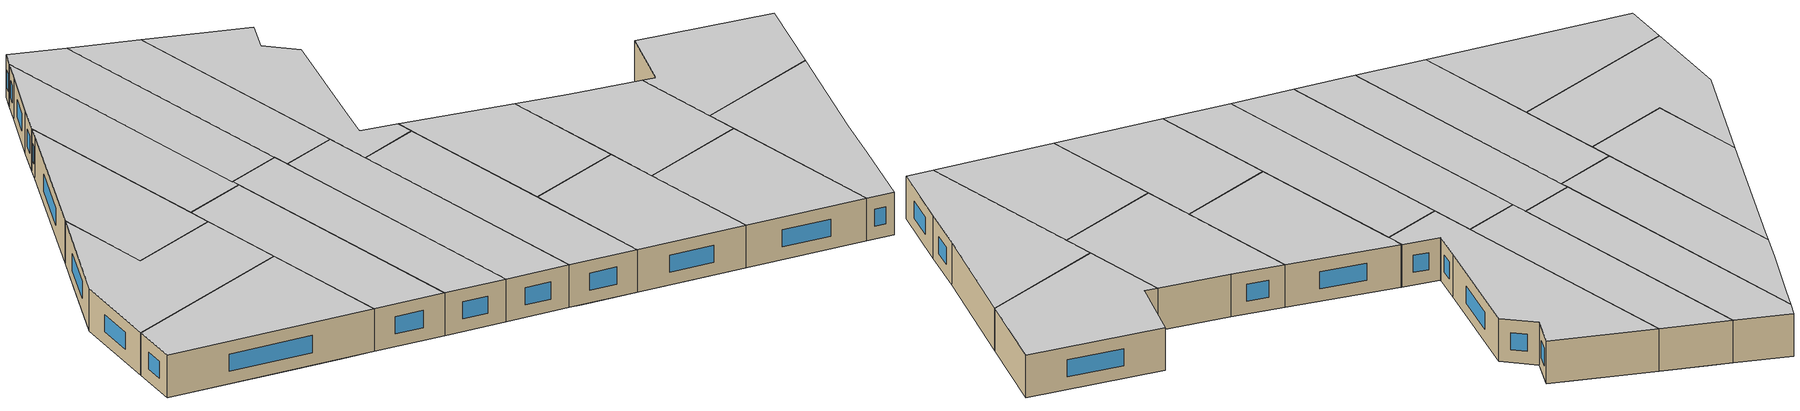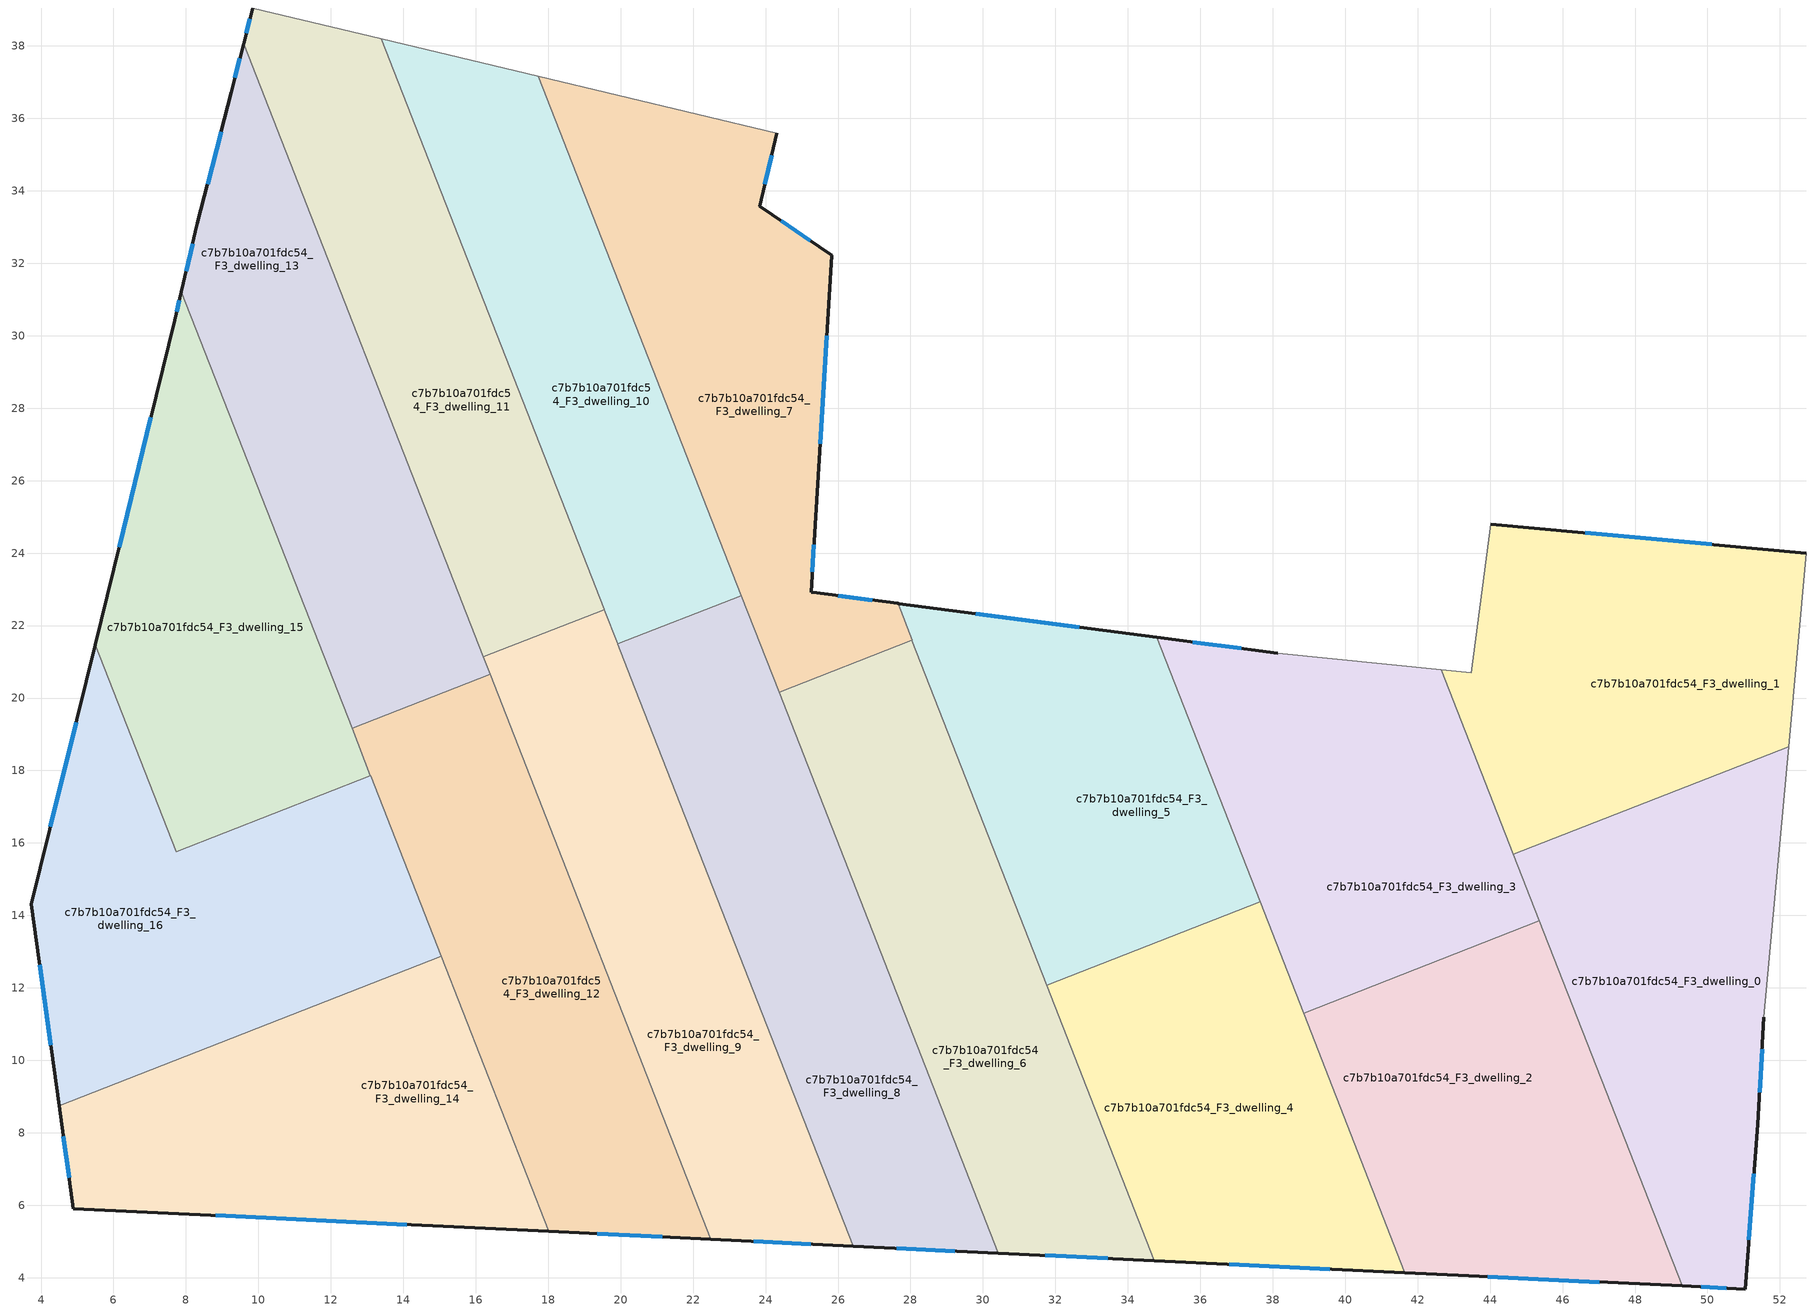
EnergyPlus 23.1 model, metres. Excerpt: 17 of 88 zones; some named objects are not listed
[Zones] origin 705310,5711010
c7b7b10a701fdc54_F3_dwelling_0
 floor to c7b7b10a701fdc54_F2_dwelling_0 (EU_floor_Construction): 51.8,13.82 51.56,11.19 51.39,8.23 51.04,3.69 49.3,3.77 45.77,12.81 45.89,14.31 z9
 floor to c7b7b10a701fdc54_F2_dwelling_1 (EU_floor_Construction): 52.24,18.66 51.8,13.82 45.89,14.31 46.05,16.24 z9
 floor to c7b7b10a701fdc54_F2_dwelling_2 (EU_floor_Construction): 45.79,13.04 45.77,12.81 45.67,13.05 z9
 floor to c7b7b10a701fdc54_F2_dwelling_3 (EU_floor_Construction): 46.05,16.24 45.79,13.04 45.67,13.05 44.64,15.69 z9
 wall outside (EU_wall_Construction): 49.3,3.77 51.04,3.69 51.39,8.23 51.56,11.19 z9:12
 wall to c7b7b10a701fdc54_F3_dwelling_1 (EU_wall_Construction): 52.24,18.66 44.64,15.69 z9:12
 wall adiabatic (EU_wall_Construction): 51.56,11.19 52.24,18.66 z9:12
 wall to c7b7b10a701fdc54_F3_dwelling_2 (EU_wall_Construction): 45.36,13.85 49.3,3.77 z9:12
 wall to c7b7b10a701fdc54_F3_dwelling_3 (EU_wall_Construction): 44.64,15.69 45.36,13.85 z9:12
 window (EU_Window_Construction): 49.82,3.75 50.52,3.71 / 51.44,9.12 51.51,10.31 / 51.14,5.05 51.28,6.87 z9.9:11.1
 ceiling to c7b7b10a701fdc54_F4_dwelling_0 (EU_floor_Construction): 51.04,3.69 51.39,8.23 51.56,11.19 52.24,18.66 44.64,15.69 49.3,3.77 z12
c7b7b10a701fdc54_F3_dwelling_1
 floor to c7b7b10a701fdc54_F2_dwelling_1 (EU_floor_Construction): 52.72,24 52.24,18.66 46.05,16.24 46.74,24.55 z9
 floor to c7b7b10a701fdc54_F2_dwelling_3 (EU_floor_Construction): 46.74,24.55 46.05,16.24 44.64,15.69 42.65,20.78 43.43,20.7 43.48,20.7 44.02,24.79 z9
 wall outside (EU_wall_Construction): 52.72,24 44.02,24.79 z9:12
 wall adiabatic (EU_wall_Construction): 44.02,24.79 43.48,20.7 42.65,20.78 / 52.24,18.66 52.72,24 z9:12
 wall to c7b7b10a701fdc54_F3_dwelling_3 (EU_wall_Construction): 42.65,20.78 44.64,15.69 z9:12
 window (EU_Window_Construction): 50.12,24.24 46.63,24.56 z9.9:11.1
 ceiling to c7b7b10a701fdc54_F4_dwelling_1 (EU_floor_Construction): 52.24,18.66 52.72,24 44.02,24.79 43.48,20.7 42.65,20.78 44.64,15.69 z12
c7b7b10a701fdc54_F3_dwelling_10
 floor to c7b7b10a701fdc54_F2_dwelling_12 (EU_floor_Construction): 18.47,35.26 21.7,26.99 21.29,22.03 19.92,21.49 19.54,22.45 17.78,26.95 z9
 floor to c7b7b10a701fdc54_F2_dwelling_14 (EU_floor_Construction): 17.73,37.16 18.47,35.26 17.78,26.95 14.62,35.03 14.86,37.85 z9
 floor to c7b7b10a701fdc54_F2_dwelling_10 (EU_floor_Construction): 21.7,26.99 23.33,22.82 21.29,22.03 z9
 floor to c7b7b10a701fdc54_F2_dwelling_17 (EU_floor_Construction): 14.86,37.85 14.62,35.03 13.39,38.2 z9
 wall adiabatic (EU_wall_Construction): 17.72,37.16 13.39,38.2 z9:12
 wall to c7b7b10a701fdc54_F3_dwelling_9 (EU_wall_Construction): 19.55,22.44 19.92,21.49 z9:12
 wall to c7b7b10a701fdc54_F3_dwelling_11 (EU_wall_Construction): 13.39,38.2 19.54,22.45 z9:12
 wall to c7b7b10a701fdc54_F3_dwelling_7 (EU_wall_Construction): 23.33,22.83 17.72,37.16 z9:12
 wall to c7b7b10a701fdc54_F3_dwelling_8 (EU_wall_Construction): 19.92,21.49 23.33,22.83 z9:12
 ceiling to c7b7b10a701fdc54_F4_dwelling_10 (EU_floor_Construction): 23.33,22.83 17.72,37.16 13.39,38.2 19.54,22.45 19.92,21.49 z12
c7b7b10a701fdc54_F3_dwelling_11
 floor to c7b7b10a701fdc54_F2_dwelling_14 (EU_floor_Construction): 14.62,35.03 17.78,26.95 17.34,21.58 16.92,21.42 16.07,21.49 13.95,26.91 z9
 floor to c7b7b10a701fdc54_F2_dwelling_17 (EU_floor_Construction): 13.39,38.2 14.62,35.03 14.05,28.09 13.47,28.14 9.59,38.06 9.84,39.05 z9
 floor to c7b7b10a701fdc54_F2_dwelling_13 (EU_floor_Construction): 16.92,21.42 16.69,21.33 16.12,21.37 16.07,21.49 z9
 floor to c7b7b10a701fdc54_F2_dwelling_15 (EU_floor_Construction): 14.05,28.09 13.95,26.91 13.47,28.14 z9
 floor to c7b7b10a701fdc54_F2_dwelling_12 (EU_floor_Construction): 17.78,26.95 19.55,22.44 17.34,21.58 z9; 16.69,21.33 16.45,21.23 16.16,21.25 16.12,21.37 z9
 floor to c7b7b10a701fdc54_F2_dwelling_11 (EU_floor_Construction): 16.45,21.23 16.21,21.14 16.16,21.25 z9
 wall outside (EU_wall_Construction): 9.84,39.05 9.59,38.06 z9:12
 wall to c7b7b10a701fdc54_F3_dwelling_9 (EU_wall_Construction): 16.21,21.14 19.55,22.44 z9:12
 wall adiabatic (EU_wall_Construction): 13.39,38.2 9.84,39.05 z9:12
 wall to c7b7b10a701fdc54_F3_dwelling_13 (EU_wall_Construction): 9.59,38.06 16.21,21.14 z9:12
 window (EU_Window_Construction): 9.77,38.75 9.67,38.36 z9.9:11.1
 ceiling to c7b7b10a701fdc54_F4_dwelling_11 (EU_floor_Construction): 19.55,22.44 13.39,38.2 9.84,39.05 9.59,38.06 16.21,21.14 z12
c7b7b10a701fdc54_F3_dwelling_12
 floor to c7b7b10a701fdc54_F2_dwelling_9 (EU_floor_Construction): 17.11,18.83 20.34,10.57 19.89,5.19 18.02,5.28 16.34,9.58 z9
 floor to c7b7b10a701fdc54_F2_dwelling_11 (EU_floor_Construction): 16.39,20.66 17.11,18.83 16.34,9.58 13.18,17.65 13.33,19.46 z9
 floor to c7b7b10a701fdc54_F2_dwelling_7 (EU_floor_Construction): 20.34,10.57 22.49,5.06 19.89,5.19 z9
 floor to c7b7b10a701fdc54_F2_dwelling_13 (EU_floor_Construction): 13.33,19.46 13.18,17.65 12.59,19.17 z9
 wall outside (EU_wall_Construction): 18.02,5.28 22.49,5.06 z9:12
 wall to c7b7b10a701fdc54_F3_dwelling_13 (EU_wall_Construction): 16.39,20.66 12.59,19.17 z9:12
 wall to c7b7b10a701fdc54_F3_dwelling_14 (EU_wall_Construction): 15.05,12.87 18.02,5.28 z9:12
 wall to c7b7b10a701fdc54_F3_dwelling_9 (EU_wall_Construction): 22.49,5.06 16.39,20.66 z9:12
 wall to c7b7b10a701fdc54_F3_dwelling_15 (EU_wall_Construction): 12.59,19.17 13.09,17.86 z9:12
 wall to c7b7b10a701fdc54_F3_dwelling_16 (EU_wall_Construction): 13.1,17.86 15.05,12.87 z9:12
 window (EU_Window_Construction): 19.36,5.21 21.15,5.12 z9.9:11.1
 ceiling to c7b7b10a701fdc54_F4_dwelling_12 (EU_floor_Construction): 22.49,5.06 16.39,20.66 12.59,19.17 18.02,5.28 z12
c7b7b10a701fdc54_F3_dwelling_13
 floor to c7b7b10a701fdc54_F2_dwelling_17 (EU_floor_Construction): 9.59,38.06 13.47,28.14 8.93,28.52 7.88,31.22 8.31,33.11 9.25,36.72 z9
 floor to c7b7b10a701fdc54_F2_dwelling_15 (EU_floor_Construction): 13.47,28.14 13.95,26.91 13.53,21.81 11.49,21.98 8.93,28.52 z9
 floor to c7b7b10a701fdc54_F2_dwelling_14 (EU_floor_Construction): 13.95,26.91 16.07,21.49 11.53,21.86 11.49,21.98 13.53,21.81 z9
 floor to c7b7b10a701fdc54_F2_dwelling_11 (EU_floor_Construction): 16.16,21.25 16.39,20.66 13.33,19.46 13.5,21.48 z9
 floor to c7b7b10a701fdc54_F2_dwelling_13 (EU_floor_Construction): 16.07,21.49 16.11,21.37 13.51,21.59 13.33,19.46 12.59,19.17 11.53,21.86 z9
 floor to c7b7b10a701fdc54_F2_dwelling_12 (EU_floor_Construction): 16.11,21.37 16.16,21.25 13.5,21.48 13.51,21.59 z9
 wall outside (EU_wall_Construction): 9.59,38.06 9.25,36.72 8.31,33.11 7.88,31.22 z9:12
 wall to c7b7b10a701fdc54_F3_dwelling_15 (EU_wall_Construction): 7.88,31.22 12.59,19.17 z9:12
 wall to c7b7b10a701fdc54_F3_dwelling_9 (EU_wall_Construction): 16.39,20.66 16.21,21.14 z9:12
 window (EU_Window_Construction): 8.18,32.54 8.01,31.78 / 8.97,35.64 8.6,34.19 / 9.49,37.66 9.35,37.12 z9.9:11.1
 ceiling to c7b7b10a701fdc54_F4_dwelling_13 (EU_floor_Construction): 16.39,20.66 9.59,38.06 9.25,36.72 8.31,33.11 7.88,31.22 12.59,19.17 z12
c7b7b10a701fdc54_F3_dwelling_14
 floor to c7b7b10a701fdc54_F2_dwelling_11 (EU_floor_Construction): 15.05,12.87 16.34,9.58 15.99,5.37 12.18,5.56 12.71,11.96 z9
 floor to c7b7b10a701fdc54_F2_dwelling_9 (EU_floor_Construction): 16.34,9.58 18.02,5.28 15.99,5.37 z9
 floor to c7b7b10a701fdc54_F2_dwelling_13 (EU_floor_Construction): 12.71,11.96 12.18,5.56 8.44,5.74 8.84,10.44 z9
 floor to c7b7b10a701fdc54_F2_dwelling_16 (EU_floor_Construction): 8.84,10.44 8.44,5.74 4.89,5.91 4.5,8.75 z9
 wall outside (EU_wall_Construction): 4.5,8.75 4.89,5.91 18.02,5.28 z9:12
 wall to c7b7b10a701fdc54_F3_dwelling_16 (EU_wall_Construction): 15.05,12.87 4.5,8.75 z9:12
 window (EU_Window_Construction): 4.62,7.9 4.77,6.76 / 8.82,5.72 14.09,5.46 z9.9:11.1
 ceiling to c7b7b10a701fdc54_F4_dwelling_14 (EU_floor_Construction): 18.02,5.28 15.05,12.87 4.5,8.75 4.89,5.91 z12
c7b7b10a701fdc54_F3_dwelling_15
 floor adiabatic (EU_floor_Construction): 7.88,31.22 13.09,17.86 7.73,15.76 5.49,21.48 7.69,30.43 z9
 wall outside (EU_wall_Construction): 7.88,31.22 7.69,30.43 5.49,21.48 z9:12
 wall to c7b7b10a701fdc54_F3_dwelling_16 (EU_wall_Construction): 5.49,21.48 7.73,15.76 13.09,17.86 z9:12
 window (EU_Window_Construction): 7.04,27.75 6.15,24.16 / 7.82,30.98 7.75,30.67 z9.9:11.1
 ceiling to c7b7b10a701fdc54_F4_dwelling_15 (EU_floor_Construction): 13.09,17.86 7.88,31.22 7.69,30.43 5.49,21.48 7.73,15.76 z12
c7b7b10a701fdc54_F3_dwelling_16
 floor to c7b7b10a701fdc54_F2_dwelling_16 (EU_floor_Construction): 9.33,16.39 8.84,10.44 4.5,8.75 3.73,14.3 4.9,19.07 6.49,18.93 7.73,15.76 z9
 floor adiabatic (EU_floor_Construction): 13.1,17.86 15.05,12.87 8.84,10.44 9.33,16.39 z9
 floor to c7b7b10a701fdc54_F2_dwelling_15 (EU_floor_Construction): 5.5,21.48 6.49,18.93 4.9,19.07 z9
 wall outside (EU_wall_Construction): 5.49,21.48 3.73,14.3 4.5,8.75 z9:12
 window (EU_Window_Construction): 3.96,12.64 4.27,10.41 / 4.97,19.33 4.26,16.45 z9.9:11.1
 ceiling to c7b7b10a701fdc54_F4_dwelling_16 (EU_floor_Construction): 15.05,12.87 13.1,17.86 7.73,15.76 5.49,21.48 3.73,14.3 4.5,8.75 z12
c7b7b10a701fdc54_F3_dwelling_2
 floor to c7b7b10a701fdc54_F2_dwelling_2 (EU_floor_Construction): 45.67,13.05 45.77,12.81 45.04,3.98 41.65,4.14 38.96,11.01 38.99,11.36 43.74,13.21 z9
 floor to c7b7b10a701fdc54_F2_dwelling_0 (EU_floor_Construction): 45.77,12.81 49.3,3.77 45.04,3.98 z9
 floor to c7b7b10a701fdc54_F2_dwelling_3 (EU_floor_Construction): 45.36,13.85 45.67,13.05 43.74,13.21 z9
 floor to c7b7b10a701fdc54_F2_dwelling_4 (EU_floor_Construction): 38.99,11.36 38.96,11.01 38.85,11.3 z9
 wall outside (EU_wall_Construction): 41.65,4.14 49.3,3.77 z9:12
 wall to c7b7b10a701fdc54_F3_dwelling_3 (EU_wall_Construction): 45.36,13.85 38.85,11.3 z9:12
 wall to c7b7b10a701fdc54_F3_dwelling_4 (EU_wall_Construction): 38.85,11.3 41.65,4.14 z9:12
 window (EU_Window_Construction): 43.94,4.03 47.01,3.88 z9.9:11.1
 ceiling to c7b7b10a701fdc54_F4_dwelling_2 (EU_floor_Construction): 49.3,3.77 45.36,13.85 38.85,11.3 41.65,4.14 z12
c7b7b10a701fdc54_F3_dwelling_3
 floor to c7b7b10a701fdc54_F2_dwelling_3 (EU_floor_Construction): 42.65,20.78 45.36,13.85 43.74,13.21 39.18,13.59 39.8,21.07 z9
 floor to c7b7b10a701fdc54_F2_dwelling_5 (EU_floor_Construction): 39.8,21.07 39.1,12.68 38.28,12.75 34.79,21.67 38.13,21.24 z9
 floor to c7b7b10a701fdc54_F2_dwelling_2 (EU_floor_Construction): 43.74,13.21 38.99,11.36 39.18,13.59 z9
 floor to c7b7b10a701fdc54_F2_dwelling_4 (EU_floor_Construction): 39.1,12.68 38.99,11.36 38.85,11.3 38.28,12.75 z9
 wall outside (EU_wall_Construction): 38.13,21.24 34.79,21.67 z9:12
 wall adiabatic (EU_wall_Construction): 42.65,20.78 38.13,21.24 z9:12
 wall to c7b7b10a701fdc54_F3_dwelling_5 (EU_wall_Construction): 34.79,21.67 37.65,14.37 z9:12
 wall to c7b7b10a701fdc54_F3_dwelling_4 (EU_wall_Construction): 37.65,14.37 38.85,11.3 z9:12
 window (EU_Window_Construction): 37.13,21.37 35.79,21.54 z9.9:11.1
 ceiling to c7b7b10a701fdc54_F4_dwelling_3 (EU_floor_Construction): 45.36,13.85 42.65,20.78 38.13,21.24 34.79,21.67 38.85,11.3 z12
c7b7b10a701fdc54_F3_dwelling_4
 floor to c7b7b10a701fdc54_F2_dwelling_4 (EU_floor_Construction): 38.28,12.75 38.96,11.01 38.41,4.29 34.74,4.47 31.85,11.85 31.87,12.12 34.34,13.08 z9
 floor to c7b7b10a701fdc54_F2_dwelling_2 (EU_floor_Construction): 38.96,11.01 41.65,4.14 38.41,4.29 z9
 floor to c7b7b10a701fdc54_F2_dwelling_5 (EU_floor_Construction): 37.65,14.37 38.28,12.75 34.34,13.08 z9
 floor to c7b7b10a701fdc54_F2_dwelling_6 (EU_floor_Construction): 31.87,12.12 31.85,11.85 31.76,12.07 z9
 wall outside (EU_wall_Construction): 34.74,4.47 41.65,4.14 z9:12
 wall to c7b7b10a701fdc54_F3_dwelling_5 (EU_wall_Construction): 37.65,14.37 31.76,12.07 z9:12
 wall to c7b7b10a701fdc54_F3_dwelling_6 (EU_wall_Construction): 31.76,12.07 34.74,4.47 z9:12
 window (EU_Window_Construction): 36.81,4.37 39.58,4.24 z9.9:11.1
 ceiling to c7b7b10a701fdc54_F4_dwelling_4 (EU_floor_Construction): 41.65,4.14 37.65,14.37 31.76,12.07 34.74,4.47 z12
c7b7b10a701fdc54_F3_dwelling_5
 floor to c7b7b10a701fdc54_F2_dwelling_4 (EU_floor_Construction): 34.34,13.08 31.87,12.12 31.97,13.28 z9
 floor to c7b7b10a701fdc54_F2_dwelling_8 (EU_floor_Construction): 32.69,21.95 32.12,15.16 30.51,15.3 27.66,22.6 27.68,22.61 z9
 floor to c7b7b10a701fdc54_F2_dwelling_6 (EU_floor_Construction): 31.97,13.32 31.87,12.12 31.76,12.07 31.26,13.38 z9
 floor to c7b7b10a701fdc54_F2_dwelling_7 (EU_floor_Construction): 32.12,15.16 31.97,13.32 31.26,13.38 30.51,15.3 z9
 floor adiabatic (EU_floor_Construction): 34.79,21.67 37.65,14.37 34.34,13.08 31.97,13.28 31.87,12.12 32.69,21.95 z9
 wall outside (EU_wall_Construction): 34.79,21.67 27.68,22.61 z9:12
 wall to c7b7b10a701fdc54_F3_dwelling_7 (EU_wall_Construction): 27.68,22.61 27.66,22.6 28.05,21.6 z9:12
 wall to c7b7b10a701fdc54_F3_dwelling_6 (EU_wall_Construction): 28.04,21.59 31.76,12.07 z9:12
 window (EU_Window_Construction): 32.66,21.95 29.81,22.33 z9.9:11.1
 ceiling to c7b7b10a701fdc54_F4_dwelling_5 (EU_floor_Construction): 37.65,14.37 34.79,21.67 27.68,22.61 27.66,22.6 31.76,12.07 z12
c7b7b10a701fdc54_F3_dwelling_6
 floor to c7b7b10a701fdc54_F2_dwelling_8 (EU_floor_Construction): 28.04,21.59 30.5,15.3 26.13,15.66 24.96,18.66 25.46,18.62 25.63,20.65 z9
 floor to c7b7b10a701fdc54_F2_dwelling_4 (EU_floor_Construction): 31.85,11.85 34.74,4.47 31.25,4.64 z9
 floor to c7b7b10a701fdc54_F2_dwelling_6 (EU_floor_Construction): 31.25,13.38 31.85,11.85 31.25,4.64 30.42,4.68 26.88,13.74 z9
 floor to c7b7b10a701fdc54_F2_dwelling_10 (EU_floor_Construction): 25.63,20.65 25.53,19.43 24.63,19.5 24.37,20.16 z9
 floor to c7b7b10a701fdc54_F2_dwelling_7 (EU_floor_Construction): 30.5,15.3 31.25,13.38 26.88,13.74 26.13,15.66 z9
 floor to c7b7b10a701fdc54_F2_dwelling_9 (EU_floor_Construction): 25.53,19.43 25.46,18.62 24.96,18.66 24.63,19.5 z9
 wall outside (EU_wall_Construction): 30.42,4.68 34.74,4.47 z9:12
 wall to c7b7b10a701fdc54_F3_dwelling_7 (EU_wall_Construction): 28.04,21.59 24.37,20.16 z9:12
 wall to c7b7b10a701fdc54_F3_dwelling_8 (EU_wall_Construction): 24.37,20.16 30.42,4.68 z9:12
 window (EU_Window_Construction): 31.71,4.62 33.45,4.53 z9.9:11.1
 ceiling to c7b7b10a701fdc54_F4_dwelling_6 (EU_floor_Construction): 34.74,4.47 28.04,21.59 24.37,20.16 30.42,4.68 z12
c7b7b10a701fdc54_F3_dwelling_7
 floor to c7b7b10a701fdc54_F2_dwelling_10 (EU_floor_Construction): 24.31,35.59 23.84,33.58 25.83,32.22 25.37,24.79 25.26,22.92 25.3,22.92 25.81,22.85 25.63,20.65 24.37,20.16 21.7,26.99 22.45,36.03 z9
 floor adiabatic (EU_floor_Construction): 22.45,36.03 21.7,26.99 17.72,37.16 z9
 floor to c7b7b10a701fdc54_F2_dwelling_8 (EU_floor_Construction): 27.68,22.61 27.66,22.6 28.05,21.6 25.63,20.65 25.81,22.85 z9
 wall outside (EU_wall_Construction): 27.68,22.61 27.65,22.61 25.3,22.92 25.26,22.92 25.37,24.79 25.83,32.22 23.84,33.58 24.31,35.59 z9:12
 wall adiabatic (EU_wall_Construction): 24.31,35.59 17.72,37.16 z9:12
 wall to c7b7b10a701fdc54_F3_dwelling_8 (EU_wall_Construction): 23.33,22.82 24.37,20.16 z9:12
 window (EU_Window_Construction): 23.98,34.18 24.17,34.99 / 25.24,32.63 24.44,33.17 / 25.51,27.01 25.69,30 / 25.29,23.48 25.34,24.23 / 26.94,22.7 26,22.82 z9.9:11.1
 ceiling to c7b7b10a701fdc54_F4_dwelling_7 (EU_floor_Construction): 28.05,21.6 27.66,22.6 27.68,22.61 27.65,22.61 25.3,22.92 25.26,22.92 25.37,24.79 25.83,32.22 23.84,33.58 24.31,35.59 17.72,37.16 24.37,20.16 z12
c7b7b10a701fdc54_F3_dwelling_8
 floor to c7b7b10a701fdc54_F2_dwelling_6 (EU_floor_Construction): 26.88,13.74 30.42,4.68 26.42,4.87 24.69,9.29 25.07,13.89 z9
 floor to c7b7b10a701fdc54_F2_dwelling_10 (EU_floor_Construction): 23.33,22.82 24.63,19.5 20.56,19.84 20.19,20.81 21.18,20.72 21.29,22.03 z9
 floor to c7b7b10a701fdc54_F2_dwelling_8 (EU_floor_Construction): 24.96,18.66 26.13,15.66 22.07,16 21.01,18.69 21.04,18.98 z9
 floor to c7b7b10a701fdc54_F2_dwelling_7 (EU_floor_Construction): 26.13,15.66 26.88,13.74 25.07,13.89 24.69,9.29 22.07,16 z9
 floor to c7b7b10a701fdc54_F2_dwelling_9 (EU_floor_Construction): 24.63,19.5 24.96,18.66 21.04,18.98 21.01,18.69 20.56,19.84 z9
 floor to c7b7b10a701fdc54_F2_dwelling_11 (EU_floor_Construction): 21.19,20.84 21.18,20.72 20.19,20.81 20.14,20.92 z9
 floor to c7b7b10a701fdc54_F2_dwelling_12 (EU_floor_Construction): 21.29,22.03 21.19,20.84 20.14,20.92 19.92,21.49 z9
 wall outside (EU_wall_Construction): 26.42,4.87 30.42,4.68 z9:12
 wall to c7b7b10a701fdc54_F3_dwelling_9 (EU_wall_Construction): 19.92,21.49 20.28,20.56 26.42,4.87 z9:12
 window (EU_Window_Construction): 27.62,4.81 29.22,4.74 z9.9:11.1
 ceiling to c7b7b10a701fdc54_F4_dwelling_8 (EU_floor_Construction): 30.42,4.68 23.33,22.83 19.92,21.49 26.42,4.87 z12
c7b7b10a701fdc54_F3_dwelling_9
 floor to c7b7b10a701fdc54_F2_dwelling_7 (EU_floor_Construction): 22.07,16 24.69,9.29 24.33,4.97 22.49,5.06 20.34,10.57 20.8,16.1 z9
 floor to c7b7b10a701fdc54_F2_dwelling_9 (EU_floor_Construction): 20.56,19.84 21.01,18.69 20.34,10.57 17.11,18.84 17.21,20.12 z9
 floor to c7b7b10a701fdc54_F2_dwelling_10 (EU_floor_Construction): 20.19,20.81 20.56,19.84 17.21,20.12 17.29,21.05 z9
 floor to c7b7b10a701fdc54_F2_dwelling_6 (EU_floor_Construction): 24.69,9.29 26.42,4.87 24.33,4.97 z9
 floor to c7b7b10a701fdc54_F2_dwelling_8 (EU_floor_Construction): 21.01,18.69 22.07,16 20.8,16.1 z9
 floor to c7b7b10a701fdc54_F2_dwelling_12 (EU_floor_Construction): 19.55,22.44 20.14,20.92 16.45,21.23 16.69,21.33 17.31,21.27 17.34,21.58 z9
 floor to c7b7b10a701fdc54_F2_dwelling_14 (EU_floor_Construction): 17.34,21.58 17.32,21.38 16.92,21.42 z9
 floor adiabatic (EU_floor_Construction): 17.34,21.58 17.31,21.27 16.69,21.33 16.92,21.42 17.32,21.38 z9
 floor to c7b7b10a701fdc54_F2_dwelling_11 (EU_floor_Construction): 20.14,20.92 20.19,20.81 17.29,21.05 17.11,18.84 16.21,21.14 16.45,21.23 z9
 wall outside (EU_wall_Construction): 22.49,5.06 26.42,4.87 z9:12
 window (EU_Window_Construction): 23.67,5 25.24,4.93 z9.9:11.1
 ceiling to c7b7b10a701fdc54_F4_dwelling_9 (EU_floor_Construction): 26.42,4.87 19.92,21.49 19.55,22.44 16.21,21.14 22.49,5.06 z12
[Building]
EU S2 Campaign: North Axis=0; Terrain=City; Solar Distribution=FullExterior
[Site:Location]
London: Latitude=51.5; Longitude=-0.5; Time Zone=0; Elevation=25
[SizingPeriod:WeatherFileDays]
AnnualSizingPeriod: Begin Month=1; Begin Day of Month=1; End Month=12; End Day of Month=31; Day of Week for Start Day=Monday; Use Weather File Daylight Saving Period=No; Use Weather File Rain and Snow Indicators=No
[MATERIAL]
EU_InternalMass_Material: Roughness=MediumRough; Thickness=0.1; Conductivity=1; Density=1800; Specific Heat=900; Thermal Absorptance=0.9; Solar Absorptance=0.7; Visible Absorptance=0.7
[MATERIAL:NOMASS] Roughness=MediumRough; Thermal Absorptance=0.9; Solar Absorptance=0.7; Visible Absorptance=0.7
Name | Thermal Resistance
EU_wall_NoMass | 1.04674
EU_floor_NoMass | 2.04616
[WINDOWMATERIAL:SIMPLEGLAZINGSYSTEM]
EU_Window_SimpleGlazing: UFactor=4.25843; Solar Heat Gain Coefficient=0.85; Visible Transmittance=0.85
[CONSTRUCTION]
EU_wall_Construction: EU_wall_NoMass
EU_floor_Construction: EU_floor_NoMass
EU_Window_Construction: EU_Window_SimpleGlazing
EU_InternalMass_Construction: EU_InternalMass_Material
[ZONE] Type=1; Multiplier=1; Ceiling Height=autocalculate; Floor Area=autocalculate; Part of Total Floor Area=Yes
Name | Volume
c7b7b10a701fdc54_F3_dwelling_0 | 194.206
c7b7b10a701fdc54_F3_dwelling_1 | 194.2
c7b7b10a701fdc54_F3_dwelling_10 | 183.218
c7b7b10a701fdc54_F3_dwelling_11 | 194.225
c7b7b10a701fdc54_F3_dwelling_12 | 194.174
c7b7b10a701fdc54_F3_dwelling_13 | 194.173
c7b7b10a701fdc54_F3_dwelling_14 | 194.185
c7b7b10a701fdc54_F3_dwelling_15 | 176.845
c7b7b10a701fdc54_F3_dwelling_16 | 211.449
c7b7b10a701fdc54_F3_dwelling_2 | 194.208
c7b7b10a701fdc54_F3_dwelling_3 | 194.204
c7b7b10a701fdc54_F3_dwelling_4 | 181.524
c7b7b10a701fdc54_F3_dwelling_5 | 181.422
c7b7b10a701fdc54_F3_dwelling_6 | 206.922
c7b7b10a701fdc54_F3_dwelling_7 | 206.927
c7b7b10a701fdc54_F3_dwelling_8 | 205.135
c7b7b10a701fdc54_F3_dwelling_9 | 194.213
[INTERNALMASS] Construction=EU_InternalMass_Construction
Name | Zone or ZoneList | Surface Area
c7b7b10a701fdc54_F3_dwelling_0_EU_InternalMass | c7b7b10a701fdc54_F3_dwelling_0 | 64.7358
c7b7b10a701fdc54_F3_dwelling_1_EU_InternalMass | c7b7b10a701fdc54_F3_dwelling_1 | 64.7351
c7b7b10a701fdc54_F3_dwelling_2_EU_InternalMass | c7b7b10a701fdc54_F3_dwelling_2 | 64.7333
c7b7b10a701fdc54_F3_dwelling_3_EU_InternalMass | c7b7b10a701fdc54_F3_dwelling_3 | 64.7346
c7b7b10a701fdc54_F3_dwelling_4_EU_InternalMass | c7b7b10a701fdc54_F3_dwelling_4 | 60.5063
c7b7b10a701fdc54_F3_dwelling_5_EU_InternalMass | c7b7b10a701fdc54_F3_dwelling_5 | 60.5007
c7b7b10a701fdc54_F3_dwelling_6_EU_InternalMass | c7b7b10a701fdc54_F3_dwelling_6 | 68.9739
c7b7b10a701fdc54_F3_dwelling_7_EU_InternalMass | c7b7b10a701fdc54_F3_dwelling_7 | 68.9727
c7b7b10a701fdc54_F3_dwelling_8_EU_InternalMass | c7b7b10a701fdc54_F3_dwelling_8 | 68.3781
c7b7b10a701fdc54_F3_dwelling_9_EU_InternalMass | c7b7b10a701fdc54_F3_dwelling_9 | 64.7491
c7b7b10a701fdc54_F3_dwelling_10_EU_InternalMass | c7b7b10a701fdc54_F3_dwelling_10 | 61.0701
c7b7b10a701fdc54_F3_dwelling_11_EU_InternalMass | c7b7b10a701fdc54_F3_dwelling_11 | 64.7421
c7b7b10a701fdc54_F3_dwelling_12_EU_InternalMass | c7b7b10a701fdc54_F3_dwelling_12 | 64.7356
c7b7b10a701fdc54_F3_dwelling_13_EU_InternalMass | c7b7b10a701fdc54_F3_dwelling_13 | 64.7232
c7b7b10a701fdc54_F3_dwelling_14_EU_InternalMass | c7b7b10a701fdc54_F3_dwelling_14 | 64.7284
c7b7b10a701fdc54_F3_dwelling_15_EU_InternalMass | c7b7b10a701fdc54_F3_dwelling_15 | 58.9821
c7b7b10a701fdc54_F3_dwelling_16_EU_InternalMass | c7b7b10a701fdc54_F3_dwelling_16 | 70.4835
[OTHEREQUIPMENT] Fuel Type=Electricity; Design Level Calculation Method=Watts/Area; Power per Zone Floor Area=1; Fraction Latent=0; Fraction Radiant=0; Fraction Lost=0; Carbon Dioxide Generation Rate=0; EndUse Subcategory=EU_Step8_InternalGains
Name | Zone or ZoneList or Space or SpaceList | Schedule
EU_Step8_InternalGain_c7b7b10a701fdc54_F3_dwelling_0_f000 | c7b7b10a701fdc54_F3_dwelling_0 | EU_Step8_GainSchedule_c7b7b10a701fdc54_F3_dwelling_0_f000
EU_Step8_InternalGain_c7b7b10a701fdc54_F3_dwelling_1_f000 | c7b7b10a701fdc54_F3_dwelling_1 | EU_Step8_GainSchedule_c7b7b10a701fdc54_F3_dwelling_1_f000
EU_Step8_InternalGain_c7b7b10a701fdc54_F3_dwelling_2_f000 | c7b7b10a701fdc54_F3_dwelling_2 | EU_Step8_GainSchedule_c7b7b10a701fdc54_F3_dwelling_2_f000
EU_Step8_InternalGain_c7b7b10a701fdc54_F3_dwelling_3_f000 | c7b7b10a701fdc54_F3_dwelling_3 | EU_Step8_GainSchedule_c7b7b10a701fdc54_F3_dwelling_3_f000
EU_Step8_InternalGain_c7b7b10a701fdc54_F3_dwelling_4_f000 | c7b7b10a701fdc54_F3_dwelling_4 | EU_Step8_GainSchedule_c7b7b10a701fdc54_F3_dwelling_4_f000
EU_Step8_InternalGain_c7b7b10a701fdc54_F3_dwelling_5_f000 | c7b7b10a701fdc54_F3_dwelling_5 | EU_Step8_GainSchedule_c7b7b10a701fdc54_F3_dwelling_5_f000
EU_Step8_InternalGain_c7b7b10a701fdc54_F3_dwelling_6_f000 | c7b7b10a701fdc54_F3_dwelling_6 | EU_Step8_GainSchedule_c7b7b10a701fdc54_F3_dwelling_6_f000
EU_Step8_InternalGain_c7b7b10a701fdc54_F3_dwelling_7_f000 | c7b7b10a701fdc54_F3_dwelling_7 | EU_Step8_GainSchedule_c7b7b10a701fdc54_F3_dwelling_7_f000
EU_Step8_InternalGain_c7b7b10a701fdc54_F3_dwelling_8_f000 | c7b7b10a701fdc54_F3_dwelling_8 | EU_Step8_GainSchedule_c7b7b10a701fdc54_F3_dwelling_8_f000
EU_Step8_InternalGain_c7b7b10a701fdc54_F3_dwelling_9_f000 | c7b7b10a701fdc54_F3_dwelling_9 | EU_Step8_GainSchedule_c7b7b10a701fdc54_F3_dwelling_9_f000
EU_Step8_InternalGain_c7b7b10a701fdc54_F3_dwelling_10_f000 | c7b7b10a701fdc54_F3_dwelling_10 | EU_Step8_GainSchedule_c7b7b10a701fdc54_F3_dwelling_10_f000
EU_Step8_InternalGain_c7b7b10a701fdc54_F3_dwelling_11_f000 | c7b7b10a701fdc54_F3_dwelling_11 | EU_Step8_GainSchedule_c7b7b10a701fdc54_F3_dwelling_11_f000
EU_Step8_InternalGain_c7b7b10a701fdc54_F3_dwelling_12_f000 | c7b7b10a701fdc54_F3_dwelling_12 | EU_Step8_GainSchedule_c7b7b10a701fdc54_F3_dwelling_12_f000
EU_Step8_InternalGain_c7b7b10a701fdc54_F3_dwelling_13_f000 | c7b7b10a701fdc54_F3_dwelling_13 | EU_Step8_GainSchedule_c7b7b10a701fdc54_F3_dwelling_13_f000
EU_Step8_InternalGain_c7b7b10a701fdc54_F3_dwelling_14_f000 | c7b7b10a701fdc54_F3_dwelling_14 | EU_Step8_GainSchedule_c7b7b10a701fdc54_F3_dwelling_14_f000
EU_Step8_InternalGain_c7b7b10a701fdc54_F3_dwelling_15_f000 | c7b7b10a701fdc54_F3_dwelling_15 | EU_Step8_GainSchedule_c7b7b10a701fdc54_F3_dwelling_15_f000
EU_Step8_InternalGain_c7b7b10a701fdc54_F3_dwelling_16_f000 | c7b7b10a701fdc54_F3_dwelling_16 | EU_Step8_GainSchedule_c7b7b10a701fdc54_F3_dwelling_16_f000
[ZONEVENTILATION:DESIGNFLOWRATE] Schedule=EU_AlwaysOn; Design Flow Rate Calculation Method=AirChanges/Hour; Air Changes per Hour=0.488719; Ventilation Type=Natural; Fan Pressure Rise=0; Fan Total Efficiency=1; Constant Term Coefficient=1; Temperature Term Coefficient=0; Velocity Term Coefficient=0; Velocity Squared Term Coefficient=0; Minimum Indoor Temperature=-100; Maximum Indoor Temperature=100; Delta Temperature=-100; Minimum Outdoor Temperature=-100; Maximum Outdoor Temperature=100; Maximum Wind Speed=40
Name | Zone or ZoneList or Space or SpaceList
EU_ConstantAir_c7b7b10a701fdc54_F3_dwelling_0 | c7b7b10a701fdc54_F3_dwelling_0
EU_ConstantAir_c7b7b10a701fdc54_F3_dwelling_1 | c7b7b10a701fdc54_F3_dwelling_1
EU_ConstantAir_c7b7b10a701fdc54_F3_dwelling_2 | c7b7b10a701fdc54_F3_dwelling_2
EU_ConstantAir_c7b7b10a701fdc54_F3_dwelling_3 | c7b7b10a701fdc54_F3_dwelling_3
EU_ConstantAir_c7b7b10a701fdc54_F3_dwelling_4 | c7b7b10a701fdc54_F3_dwelling_4
EU_ConstantAir_c7b7b10a701fdc54_F3_dwelling_5 | c7b7b10a701fdc54_F3_dwelling_5
EU_ConstantAir_c7b7b10a701fdc54_F3_dwelling_6 | c7b7b10a701fdc54_F3_dwelling_6
EU_ConstantAir_c7b7b10a701fdc54_F3_dwelling_7 | c7b7b10a701fdc54_F3_dwelling_7
EU_ConstantAir_c7b7b10a701fdc54_F3_dwelling_8 | c7b7b10a701fdc54_F3_dwelling_8
EU_ConstantAir_c7b7b10a701fdc54_F3_dwelling_9 | c7b7b10a701fdc54_F3_dwelling_9
EU_ConstantAir_c7b7b10a701fdc54_F3_dwelling_10 | c7b7b10a701fdc54_F3_dwelling_10
EU_ConstantAir_c7b7b10a701fdc54_F3_dwelling_11 | c7b7b10a701fdc54_F3_dwelling_11
EU_ConstantAir_c7b7b10a701fdc54_F3_dwelling_12 | c7b7b10a701fdc54_F3_dwelling_12
EU_ConstantAir_c7b7b10a701fdc54_F3_dwelling_13 | c7b7b10a701fdc54_F3_dwelling_13
EU_ConstantAir_c7b7b10a701fdc54_F3_dwelling_14 | c7b7b10a701fdc54_F3_dwelling_14
EU_ConstantAir_c7b7b10a701fdc54_F3_dwelling_15 | c7b7b10a701fdc54_F3_dwelling_15
EU_ConstantAir_c7b7b10a701fdc54_F3_dwelling_16 | c7b7b10a701fdc54_F3_dwelling_16
[HVACTEMPLATE:ZONE:IDEALLOADSAIRSYSTEM] System Availability Schedule=EU_AlwaysOn; Maximum Heating Supply Air Temperature=50; Minimum Cooling Supply Air Temperature=13; Maximum Heating Supply Air Humidity Ratio=0.0156; Minimum Cooling Supply Air Humidity Ratio=0.0077; Heating Limit=NoLimit; Cooling Limit=NoLimit; Heating Availability Schedule=EU_AlwaysOn; Cooling Availability Schedule=EU_CoolingOff; Dehumidification Control Type=ConstantSensibleHeatRatio; Cooling Sensible Heat Ratio=0.7; Dehumidification Setpoint=60; Humidification Control Type=None; Humidification Setpoint=30; Outdoor Air Method=None; Outdoor Air Flow Rate per Person=0.00944; Outdoor Air Flow Rate per Zone Floor Area=0; Outdoor Air Flow Rate per Zone=0; Demand Controlled Ventilation Type=None; Outdoor Air Economizer Type=NoEconomizer; Heat Recovery Type=None; Sensible Heat Recovery Effectiveness=0.7; Latent Heat Recovery Effectiveness=0.65
Name | Template Thermostat
c7b7b10a701fdc54_F3_dwelling_0 | EU_HeatOnly_c7b7b10a701fdc54_F3_dwelling_0
c7b7b10a701fdc54_F3_dwelling_1 | EU_HeatOnly_c7b7b10a701fdc54_F3_dwelling_1
c7b7b10a701fdc54_F3_dwelling_2 | EU_HeatOnly_c7b7b10a701fdc54_F3_dwelling_2
c7b7b10a701fdc54_F3_dwelling_3 | EU_HeatOnly_c7b7b10a701fdc54_F3_dwelling_3
c7b7b10a701fdc54_F3_dwelling_4 | EU_HeatOnly_c7b7b10a701fdc54_F3_dwelling_4
c7b7b10a701fdc54_F3_dwelling_5 | EU_HeatOnly_c7b7b10a701fdc54_F3_dwelling_5
c7b7b10a701fdc54_F3_dwelling_6 | EU_HeatOnly_c7b7b10a701fdc54_F3_dwelling_6
c7b7b10a701fdc54_F3_dwelling_7 | EU_HeatOnly_c7b7b10a701fdc54_F3_dwelling_7
c7b7b10a701fdc54_F3_dwelling_8 | EU_HeatOnly_c7b7b10a701fdc54_F3_dwelling_8
c7b7b10a701fdc54_F3_dwelling_9 | EU_HeatOnly_c7b7b10a701fdc54_F3_dwelling_9
c7b7b10a701fdc54_F3_dwelling_10 | EU_HeatOnly_c7b7b10a701fdc54_F3_dwelling_10
c7b7b10a701fdc54_F3_dwelling_11 | EU_HeatOnly_c7b7b10a701fdc54_F3_dwelling_11
c7b7b10a701fdc54_F3_dwelling_12 | EU_HeatOnly_c7b7b10a701fdc54_F3_dwelling_12
c7b7b10a701fdc54_F3_dwelling_13 | EU_HeatOnly_c7b7b10a701fdc54_F3_dwelling_13
c7b7b10a701fdc54_F3_dwelling_14 | EU_HeatOnly_c7b7b10a701fdc54_F3_dwelling_14
c7b7b10a701fdc54_F3_dwelling_15 | EU_HeatOnly_c7b7b10a701fdc54_F3_dwelling_15
c7b7b10a701fdc54_F3_dwelling_16 | EU_HeatOnly_c7b7b10a701fdc54_F3_dwelling_16
[SIZING:ZONE] Zone Cooling Design Supply Air Temperature Input Method=SupplyAirTemperature; Zone Cooling Design Supply Air Temperature=13; Zone Heating Design Supply Air Temperature Input Method=SupplyAirTemperature; Zone Heating Design Supply Air Temperature=50; Zone Cooling Design Supply Air Humidity Ratio=0.008; Zone Heating Design Supply Air Humidity Ratio=0.008; Cooling Design Air Flow Method=DesignDay; Cooling Design Air Flow Rate=0; Cooling Minimum Air Flow per Zone Floor Area=0.000762; Cooling Minimum Air Flow=0; Cooling Minimum Air Flow Fraction=0.2; Heating Design Air Flow Method=DesignDay; Heating Design Air Flow Rate=0; Heating Maximum Air Flow per Zone Floor Area=0.002032; Heating Maximum Air Flow=0.141576; Heating Maximum Air Flow Fraction=0.3; Account for Dedicated Outdoor Air System=No; Dedicated Outdoor Air System Control Strategy=NeutralSupplyAir; Dedicated Outdoor Air Low Setpoint Temperature for Design=autosize; Dedicated Outdoor Air High Setpoint Temperature for Design=autosize; Zone Load Sizing Method=Sensible Load Only No Latent Load; Zone Latent Cooling Design Supply Air Humidity Ratio Input Method=HumidityRatioDifference; Zone Cooling Design Supply Air Humidity Ratio Difference=0.005; Zone Latent Heating Design Supply Air Humidity Ratio Input Method=HumidityRatioDifference; Zone Humidification Design Supply Air Humidity Ratio Difference=0.005
c7b7b10a701fdc54_F3_dwelling_0; c7b7b10a701fdc54_F3_dwelling_1; c7b7b10a701fdc54_F3_dwelling_2; c7b7b10a701fdc54_F3_dwelling_3; c7b7b10a701fdc54_F3_dwelling_4; c7b7b10a701fdc54_F3_dwelling_5; c7b7b10a701fdc54_F3_dwelling_6; c7b7b10a701fdc54_F3_dwelling_7; c7b7b10a701fdc54_F3_dwelling_8; c7b7b10a701fdc54_F3_dwelling_9; c7b7b10a701fdc54_F3_dwelling_10; c7b7b10a701fdc54_F3_dwelling_11; c7b7b10a701fdc54_F3_dwelling_12; c7b7b10a701fdc54_F3_dwelling_13; c7b7b10a701fdc54_F3_dwelling_14; c7b7b10a701fdc54_F3_dwelling_15; c7b7b10a701fdc54_F3_dwelling_16
[SCHEDULE:CONSTANT]
Name | Hourly Value
EU_AlwaysOn | 1
EU_CoolingOff | 0
[SCHEDULE:FILE] Column Number=1; Rows to Skip at Top=0; Number of Hours of Data=8760; Column Separator=Comma; Interpolate to Timestep=No; Minutes per Item=60; Adjust Schedule for Daylight Savings=Yes
Name | File
EU_Step8_GainSchedule_c7b7b10a701fdc54_F3_dwelling_0_f000 | ../../schedules/c7b7b10a701fdc54/c7b7b10a701fdc54_F3_dwelling_0_f000_gain.csv
EU_Step8_GainSchedule_c7b7b10a701fdc54_F3_dwelling_1_f000 | ../../schedules/c7b7b10a701fdc54/c7b7b10a701fdc54_F3_dwelling_1_f000_gain.csv
EU_Step8_GainSchedule_c7b7b10a701fdc54_F3_dwelling_2_f000 | ../../schedules/c7b7b10a701fdc54/c7b7b10a701fdc54_F3_dwelling_2_f000_gain.csv
EU_Step8_GainSchedule_c7b7b10a701fdc54_F3_dwelling_3_f000 | ../../schedules/c7b7b10a701fdc54/c7b7b10a701fdc54_F3_dwelling_3_f000_gain.csv
EU_Step8_GainSchedule_c7b7b10a701fdc54_F3_dwelling_4_f000 | ../../schedules/c7b7b10a701fdc54/c7b7b10a701fdc54_F3_dwelling_4_f000_gain.csv
EU_Step8_GainSchedule_c7b7b10a701fdc54_F3_dwelling_5_f000 | ../../schedules/c7b7b10a701fdc54/c7b7b10a701fdc54_F3_dwelling_5_f000_gain.csv
EU_Step8_GainSchedule_c7b7b10a701fdc54_F3_dwelling_6_f000 | ../../schedules/c7b7b10a701fdc54/c7b7b10a701fdc54_F3_dwelling_6_f000_gain.csv
EU_Step8_GainSchedule_c7b7b10a701fdc54_F3_dwelling_7_f000 | ../../schedules/c7b7b10a701fdc54/c7b7b10a701fdc54_F3_dwelling_7_f000_gain.csv
EU_Step8_GainSchedule_c7b7b10a701fdc54_F3_dwelling_8_f000 | ../../schedules/c7b7b10a701fdc54/c7b7b10a701fdc54_F3_dwelling_8_f000_gain.csv
EU_Step8_GainSchedule_c7b7b10a701fdc54_F3_dwelling_9_f000 | ../../schedules/c7b7b10a701fdc54/c7b7b10a701fdc54_F3_dwelling_9_f000_gain.csv
EU_Step8_GainSchedule_c7b7b10a701fdc54_F3_dwelling_10_f000 | ../../schedules/c7b7b10a701fdc54/c7b7b10a701fdc54_F3_dwelling_10_f000_gain.csv
EU_Step8_GainSchedule_c7b7b10a701fdc54_F3_dwelling_11_f000 | ../../schedules/c7b7b10a701fdc54/c7b7b10a701fdc54_F3_dwelling_11_f000_gain.csv
EU_Step8_GainSchedule_c7b7b10a701fdc54_F3_dwelling_12_f000 | ../../schedules/c7b7b10a701fdc54/c7b7b10a701fdc54_F3_dwelling_12_f000_gain.csv
EU_Step8_GainSchedule_c7b7b10a701fdc54_F3_dwelling_13_f000 | ../../schedules/c7b7b10a701fdc54/c7b7b10a701fdc54_F3_dwelling_13_f000_gain.csv
EU_Step8_GainSchedule_c7b7b10a701fdc54_F3_dwelling_14_f000 | ../../schedules/c7b7b10a701fdc54/c7b7b10a701fdc54_F3_dwelling_14_f000_gain.csv
EU_Step8_GainSchedule_c7b7b10a701fdc54_F3_dwelling_15_f000 | ../../schedules/c7b7b10a701fdc54/c7b7b10a701fdc54_F3_dwelling_15_f000_gain.csv
EU_Step8_GainSchedule_c7b7b10a701fdc54_F3_dwelling_16_f000 | ../../schedules/c7b7b10a701fdc54/c7b7b10a701fdc54_F3_dwelling_16_f000_gain.csv
